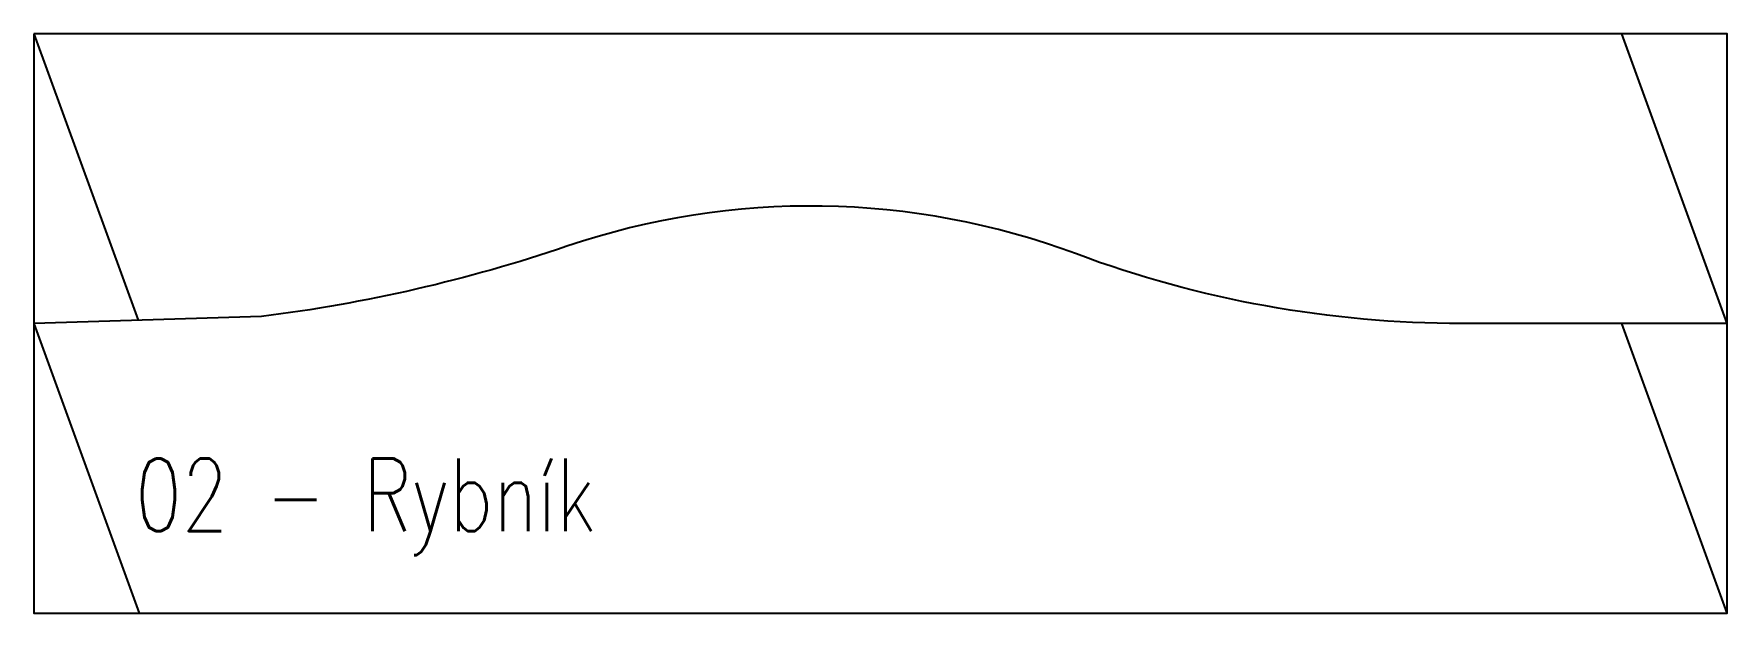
# Model space of a CAD drawing. Header units: millimetres. Extents: x 0 to 1170, y 0 to 400.
import ezdxf

# ---------------------------------------------------------------- set-up
doc = ezdxf.new("R2010")
doc.units = ezdxf.units.MM
doc.header["$MEASUREMENT"] = 0
doc.layers.add('TTmoduly', color=3, linetype='Continuous')
doc.styles.add('romans', font='romans.shx', dxfattribs={"width": 0.75, "height": 200})

msp = doc.modelspace()

# ---------------------------------------------------------------- linework, layer by layer
at = {"layer": 'TTmoduly', "color": 4}
for p, q in [((0, 400), (72, 202.2)), ((1170, 200), (1097.2, 400)), ((0, 200), (72.8, 0)), ((1170, 0), (1097.2, 200))]:
    msp.add_line(p, q, dxfattribs=at)
at = {"layer": 'TTmoduly'}
msp.add_lwpolyline([(0, 400), (0, 0), (1170, 0), (1170, 400)], close=True, dxfattribs=at)
msp.add_lwpolyline([(1170, 200), (986.6, 200, -0.08949), (720.4, 248, 0.172759), (368.3, 253.3, -0.050789), (157.2, 204.8), (0, 200)], format="xyb", dxfattribs=at)

# ---------------------------------------------------------------- texts
at = {"layer": 'TTmoduly', "insert": (70, 106.7), "char_height": 50, "attachment_point": 1, "style": 'romans'}
msp.add_mtext_dynamic_manual_height_columns('02 - Rybník', width=910, gutter_width=150, heights=[0], dxfattribs=at)

doc.saveas('drawing.dxf')
